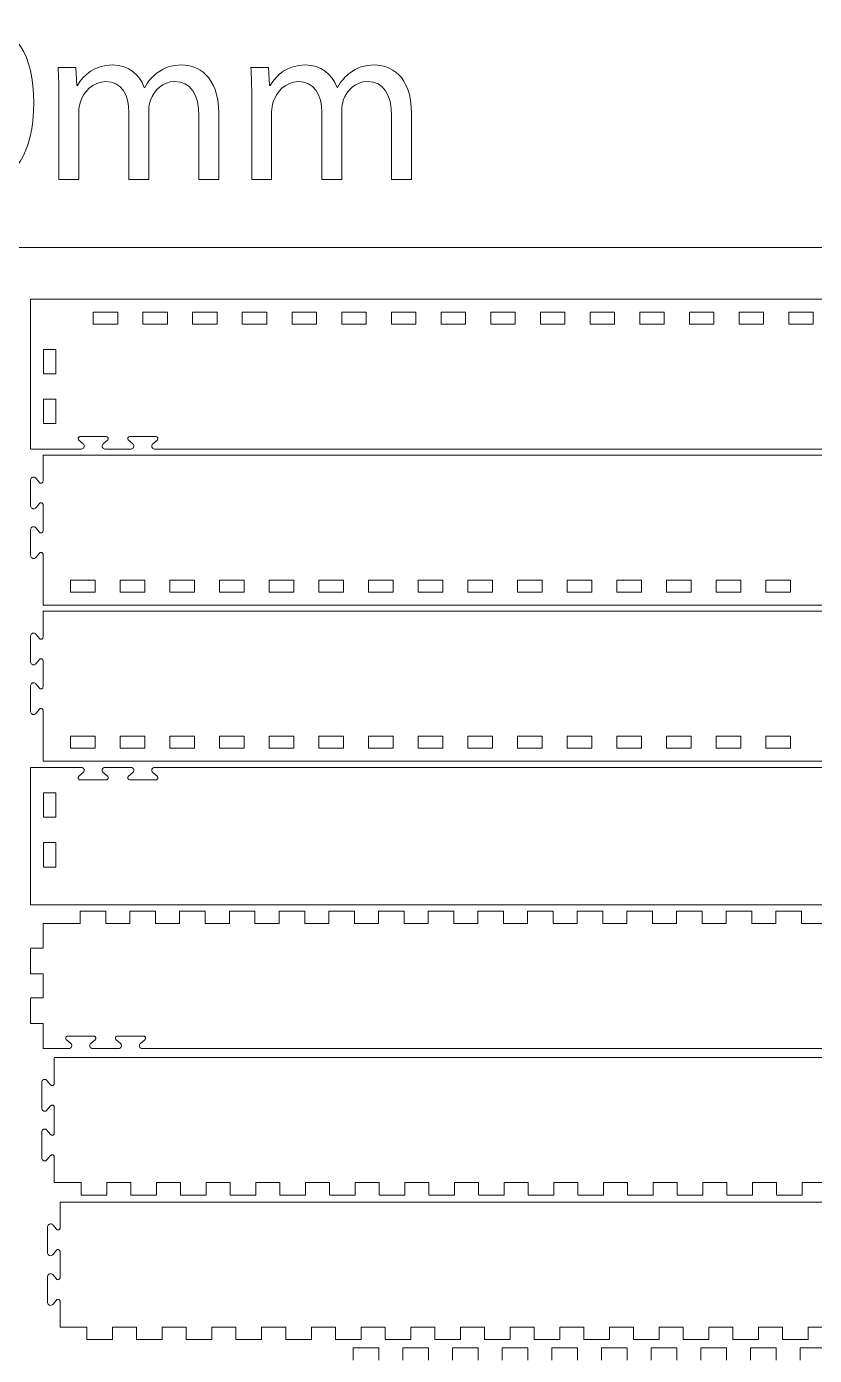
# Model space of a CAD drawing. Header units: millimetres. Extents: x -311 to 454, y -467 to 466.
# Drawn here: x 81.7 to 272, y 145 to 465.9 of the extents above; entities that cross this region are included whole.
import ezdxf

# ---------------------------------------------------------------- set-up
doc = ezdxf.new("R2010")
doc.units = ezdxf.units.MM
doc.header["$MEASUREMENT"] = 0
doc.layers.add('Layer 1', color=7, linetype='Continuous')

# ---------------------------------------------------------------- blocks, each defined once
blk = doc.blocks.new('block 49')
at = {"layer": 'Layer 1', "lineweight": 0}
for points in [[(274.66, 146.81), (268.66, 146.81), (268.64, 146.81), (268.59, 146.78), (268.56, 146.73), (268.56, 146.71), (268.56, 143.81)], [(262.76, 143.81), (262.76, 146.71), (262.76, 146.73), (262.73, 146.78), (262.68, 146.81), (262.66, 146.81), (256.66, 146.81), (256.64, 146.81), (256.59, 146.78), (256.56, 146.73), (256.56, 146.71), (256.56, 143.81)], [(250.76, 143.81), (250.76, 146.71), (250.76, 146.73), (250.73, 146.78), (250.68, 146.81), (250.66, 146.81), (244.66, 146.81), (244.64, 146.81), (244.59, 146.78), (244.56, 146.73), (244.56, 146.71), (244.56, 143.81)], [(238.76, 143.81), (238.76, 146.71), (238.76, 146.73), (238.73, 146.78), (238.68, 146.81), (238.66, 146.81), (232.66, 146.81), (232.64, 146.81), (232.59, 146.78), (232.56, 146.73), (232.56, 146.71), (232.56, 143.81)], [(226.76, 143.81), (226.76, 146.71), (226.76, 146.73), (226.73, 146.78), (226.68, 146.81), (226.66, 146.81), (220.66, 146.81), (220.64, 146.81), (220.59, 146.78), (220.56, 146.73), (220.56, 146.71), (220.56, 143.81)], [(214.76, 143.81), (214.76, 146.71), (214.76, 146.73), (214.73, 146.78), (214.68, 146.81), (214.66, 146.81), (208.66, 146.81), (208.64, 146.81), (208.59, 146.78), (208.56, 146.73), (208.56, 146.71), (208.56, 143.81)], [(202.76, 143.81), (202.76, 146.71), (202.76, 146.73), (202.73, 146.78), (202.68, 146.81), (202.66, 146.81), (196.66, 146.81), (196.64, 146.81), (196.59, 146.78), (196.56, 146.73), (196.56, 146.71), (196.56, 143.81)], [(190.76, 143.81), (190.76, 146.71), (190.76, 146.73), (190.73, 146.78), (190.68, 146.81), (190.66, 146.81), (184.66, 146.81), (184.64, 146.81), (184.59, 146.78), (184.56, 146.73), (184.56, 146.71), (184.56, 143.81)], [(178.76, 143.81), (178.76, 146.71), (178.76, 146.73), (178.73, 146.78), (178.68, 146.81), (178.66, 146.81), (172.66, 146.81), (172.64, 146.81), (172.59, 146.78), (172.56, 146.73), (172.56, 146.71), (172.56, 143.81)], [(166.76, 143.81), (166.76, 146.71), (166.76, 146.73), (166.73, 146.78), (166.68, 146.81), (166.66, 146.81), (160.66, 146.81), (160.64, 146.81), (160.59, 146.78), (160.56, 146.73), (160.56, 146.71), (160.56, 143.81)]]:
    blk.add_lwpolyline(points, dxfattribs=at)
blk = doc.blocks.new('block 298')
at = {"layer": 'Layer 1', "lineweight": 0}
for points in [[(85.76, 219.1), (91.9, 219.1), (91.95, 219.1), (92.11, 219.13), (92.27, 219.2), (92.3, 219.23), (92.33, 219.25), (92.45, 219.37), (92.54, 219.53), (92.56, 219.56), (92.57, 219.59), (92.6, 219.77), (92.58, 219.95), (92.57, 219.98), (92.56, 220.02), (92.49, 220.17), (92.37, 220.31), (92.35, 220.34), (91.3, 221.22), (91.28, 221.23), (91.2, 221.33), (91.14, 221.45), (91.14, 221.47), (91.13, 221.49), (91.14, 221.75), (91.15, 221.77), (91.16, 221.79), (91.22, 221.9), (91.31, 222), (91.33, 222.01), (91.35, 222.02), (91.47, 222.08), (91.58, 222.1), (91.62, 222.1), (97.9, 222.1), (97.93, 222.1), (98.05, 222.08), (98.16, 222.02), (98.18, 222.01), (98.21, 222), (98.29, 221.9), (98.36, 221.79), (98.37, 221.77), (98.37, 221.75), (98.39, 221.49), (98.38, 221.47), (98.37, 221.45), (98.32, 221.33), (98.24, 221.23), (98.22, 221.22), (97.17, 220.34), (97.14, 220.31), (97.03, 220.17), (96.95, 220.02), (96.94, 219.98), (96.93, 219.95), (96.92, 219.77), (96.95, 219.59), (96.96, 219.56), (96.97, 219.53), (97.06, 219.37), (97.19, 219.25), (97.22, 219.23), (97.25, 219.2), (97.41, 219.13), (97.57, 219.1), (97.62, 219.1), (103.9, 219.1), (103.95, 219.1), (104.11, 219.13), (104.27, 219.2), (104.3, 219.23), (104.33, 219.25), (104.45, 219.37), (104.54, 219.53), (104.56, 219.56), (104.57, 219.59), (104.6, 219.77), (104.58, 219.95), (104.57, 219.98), (104.56, 220.02), (104.49, 220.17), (104.37, 220.31), (104.35, 220.34), (103.3, 221.22), (103.28, 221.23), (103.2, 221.33), (103.14, 221.45), (103.14, 221.47), (103.13, 221.49), (103.14, 221.75), (103.15, 221.77), (103.16, 221.79), (103.22, 221.9), (103.31, 222), (103.33, 222.01), (103.35, 222.02), (103.47, 222.08), (103.58, 222.1), (103.62, 222.1), (109.9, 222.1), (109.94, 222.1), (110.05, 222.08), (110.16, 222.02), (110.18, 222.01), (110.21, 222), (110.29, 221.9), (110.36, 221.79), (110.37, 221.77), (110.38, 221.75), (110.39, 221.49), (110.38, 221.47), (110.37, 221.45), (110.32, 221.33), (110.24, 221.23), (110.22, 221.22), (109.17, 220.34), (109.14, 220.31), (109.03, 220.17), (108.95, 220.02), (108.94, 219.98), (108.93, 219.95), (108.92, 219.77), (108.95, 219.59), (108.96, 219.56), (108.97, 219.53), (109.06, 219.37), (109.19, 219.25), (109.22, 219.23), (109.25, 219.2), (109.41, 219.13), (109.57, 219.1), (109.62, 219.1), (115.76, 219.1), (343.76, 219.1)], [(274.66, 249.3), (268.86, 249.3), (268.86, 252.2), (268.86, 252.22), (268.83, 252.27), (268.77, 252.3), (268.76, 252.3), (262.76, 252.3), (262.74, 252.3), (262.69, 252.27), (262.66, 252.22), (262.66, 252.2), (262.66, 249.3), (256.86, 249.3), (256.86, 252.2), (256.86, 252.22), (256.83, 252.27), (256.77, 252.3), (256.76, 252.3), (250.76, 252.3), (250.74, 252.3), (250.69, 252.27), (250.66, 252.22), (250.66, 252.2), (250.66, 249.3), (244.86, 249.3), (244.86, 252.2), (244.86, 252.22), (244.83, 252.27), (244.78, 252.3), (244.76, 252.3), (238.76, 252.3), (238.74, 252.3), (238.69, 252.27), (238.66, 252.22), (238.66, 252.2), (238.66, 249.3), (232.86, 249.3), (232.86, 252.2), (232.86, 252.22), (232.83, 252.27), (232.78, 252.3), (232.76, 252.3), (226.76, 252.3), (226.74, 252.3), (226.69, 252.27), (226.66, 252.22), (226.66, 252.2), (226.66, 249.3), (220.86, 249.3), (220.86, 252.2), (220.86, 252.22), (220.83, 252.27), (220.78, 252.3), (220.76, 252.3), (214.76, 252.3), (214.74, 252.3), (214.69, 252.27), (214.66, 252.22), (214.66, 252.2), (214.66, 249.3), (208.86, 249.3), (208.86, 252.2), (208.86, 252.22), (208.83, 252.27), (208.78, 252.3), (208.76, 252.3), (202.76, 252.3), (202.74, 252.3), (202.69, 252.27), (202.66, 252.22), (202.66, 252.2), (202.66, 249.3), (196.86, 249.3), (196.86, 252.2), (196.86, 252.22), (196.83, 252.27), (196.78, 252.3), (196.76, 252.3), (190.76, 252.3), (190.74, 252.3), (190.69, 252.27), (190.66, 252.22), (190.66, 252.2), (190.66, 249.3), (184.86, 249.3), (184.86, 252.2), (184.86, 252.22), (184.83, 252.27), (184.78, 252.3), (184.76, 252.3), (178.76, 252.3), (178.74, 252.3), (178.69, 252.27), (178.66, 252.22), (178.66, 252.2), (178.66, 249.3), (172.86, 249.3), (172.86, 252.2), (172.86, 252.22), (172.83, 252.27), (172.78, 252.3), (172.76, 252.3), (166.76, 252.3), (166.74, 252.3), (166.69, 252.27), (166.66, 252.22), (166.66, 252.2), (166.66, 249.3), (160.86, 249.3), (160.86, 252.2), (160.86, 252.22), (160.83, 252.27), (160.78, 252.3), (160.76, 252.3), (154.76, 252.3), (154.74, 252.3), (154.69, 252.27), (154.66, 252.22), (154.66, 252.2), (154.66, 249.3), (148.86, 249.3), (148.86, 252.2), (148.86, 252.22), (148.83, 252.27), (148.78, 252.3), (148.76, 252.3), (142.76, 252.3), (142.74, 252.3), (142.69, 252.27), (142.66, 252.22), (142.66, 252.2), (142.66, 249.3), (136.86, 249.3), (136.86, 252.2), (136.86, 252.22), (136.83, 252.27), (136.78, 252.3), (136.76, 252.3), (130.76, 252.3), (130.74, 252.3), (130.69, 252.27), (130.66, 252.22), (130.66, 252.2), (130.66, 249.3), (124.86, 249.3), (124.86, 252.2), (124.86, 252.22), (124.83, 252.27), (124.78, 252.3), (124.76, 252.3), (118.76, 252.3), (118.74, 252.3), (118.69, 252.27), (118.66, 252.22), (118.66, 252.2), (118.66, 249.3), (112.86, 249.3), (112.86, 252.2), (112.86, 252.22), (112.83, 252.27), (112.78, 252.3), (112.76, 252.3), (106.76, 252.3), (106.74, 252.3), (106.69, 252.27), (106.66, 252.22), (106.66, 252.2), (106.66, 249.3), (100.86, 249.3), (100.86, 252.2), (100.86, 252.22), (100.83, 252.27), (100.78, 252.3), (100.76, 252.3), (94.76, 252.3), (94.74, 252.3), (94.69, 252.27), (94.66, 252.22), (94.66, 252.2), (94.66, 249.3), (85.76, 249.3), (85.74, 249.3), (85.69, 249.27), (85.66, 249.22), (85.66, 249.2), (85.66, 243.3), (82.76, 243.3), (82.74, 243.3), (82.69, 243.27), (82.66, 243.22), (82.66, 243.2), (82.66, 237.2), (82.66, 237.18), (82.69, 237.13), (82.74, 237.1), (82.76, 237.1), (85.66, 237.1), (85.66, 231.3), (82.76, 231.3), (82.74, 231.3), (82.69, 231.27), (82.66, 231.22), (82.66, 231.2), (82.66, 225.2), (82.66, 225.18), (82.69, 225.13), (82.74, 225.1), (82.76, 225.1), (85.66, 225.1), (85.66, 219.2), (85.66, 219.18), (85.69, 219.13), (85.74, 219.1), (85.76, 219.1)]]:
    blk.add_lwpolyline(points, dxfattribs=at)
blk = doc.blocks.new('block 299')
at = {"layer": 'Layer 1', "lineweight": 0}
for points in [[(88.76, 253.8), (376.76, 253.8)], [(346.76, 287), (118.76, 287), (112.62, 287), (112.57, 287), (112.41, 286.97), (112.25, 286.89), (112.22, 286.87), (112.19, 286.85), (112.06, 286.73), (111.97, 286.57), (111.96, 286.54), (111.95, 286.51), (111.92, 286.33), (111.93, 286.16), (111.94, 286.12), (111.95, 286.08), (112.03, 285.93), (112.14, 285.79), (112.17, 285.76), (113.22, 284.88), (113.24, 284.87), (113.32, 284.77), (113.37, 284.66), (113.38, 284.63), (113.39, 284.61), (113.38, 284.35), (113.37, 284.33), (113.36, 284.31), (113.29, 284.2), (113.21, 284.11), (113.18, 284.09), (113.16, 284.08), (113.05, 284.02), (112.94, 284), (112.9, 284), (106.62, 284), (106.55, 284), (106.35, 284.08), (106.33, 284.09), (106.31, 284.11), (106.22, 284.2), (106.16, 284.31), (106.15, 284.33), (106.14, 284.35), (106.13, 284.61), (106.14, 284.63), (106.14, 284.66), (106.2, 284.77), (106.28, 284.87), (106.3, 284.88), (107.35, 285.76), (107.37, 285.79), (107.49, 285.93), (107.56, 286.08), (107.57, 286.12), (107.58, 286.16), (107.6, 286.33), (107.57, 286.51), (107.56, 286.54), (107.54, 286.57), (107.45, 286.73), (107.33, 286.85), (107.3, 286.87), (107.27, 286.89), (107.11, 286.97), (106.95, 287), (106.9, 287), (100.62, 287), (100.57, 287), (100.41, 286.97), (100.25, 286.89), (100.22, 286.87), (100.19, 286.85), (100.06, 286.73), (99.97, 286.57), (99.96, 286.54), (99.95, 286.51), (99.92, 286.33), (99.93, 286.16), (99.94, 286.12), (99.95, 286.08), (100.03, 285.93), (100.14, 285.79), (100.17, 285.76), (101.22, 284.88), (101.24, 284.87), (101.32, 284.77), (101.37, 284.66), (101.38, 284.63), (101.39, 284.61), (101.38, 284.35), (101.37, 284.33), (101.36, 284.31), (101.29, 284.2), (101.21, 284.11), (101.18, 284.09), (101.16, 284.08), (101.05, 284.02), (100.94, 284), (100.9, 284), (94.62, 284), (94.58, 284), (94.47, 284.02), (94.35, 284.08), (94.33, 284.09), (94.31, 284.11), (94.22, 284.2), (94.16, 284.31), (94.15, 284.33), (94.14, 284.35), (94.13, 284.61), (94.14, 284.63), (94.14, 284.66), (94.2, 284.77), (94.28, 284.87), (94.3, 284.88), (95.35, 285.76), (95.37, 285.79), (95.49, 285.93), (95.56, 286.08), (95.57, 286.12), (95.58, 286.16), (95.6, 286.33), (95.57, 286.51), (95.56, 286.54), (95.54, 286.57), (95.45, 286.73), (95.33, 286.85), (95.3, 286.87), (95.27, 286.89), (95.11, 286.97), (94.95, 287), (94.9, 287), (88.76, 287), (82.76, 287), (82.74, 287), (82.69, 286.97), (82.66, 286.92), (82.66, 286.9), (82.66, 256.9), (82.66, 253.9), (82.66, 253.88), (82.69, 253.83), (82.74, 253.8), (82.76, 253.8), (88.76, 253.8)]]:
    blk.add_lwpolyline(points, dxfattribs=at)
blk = doc.blocks.new('block 302')
at = {"layer": 'Layer 1', "lineweight": 0}
blk.add_lwpolyline([(85.8, 277.9), (85.8, 280.86), (88.72, 280.86), (88.72, 274.94), (85.8, 274.94), (85.8, 277.9)], dxfattribs=at)
blk = doc.blocks.new('block 303')
at = {"layer": 'Layer 1', "lineweight": 0}
blk.add_lwpolyline([(85.8, 265.9), (85.8, 268.86), (88.72, 268.86), (88.72, 262.94), (85.8, 262.94), (85.8, 265.9)], dxfattribs=at)
blk = doc.blocks.new('block 304')
at = {"layer": 'Layer 1', "lineweight": 0}
blk.add_lwpolyline([(95.26, 291.64), (92.3, 291.64), (92.3, 294.56), (98.22, 294.56), (98.22, 291.64), (95.26, 291.64)], dxfattribs=at)
blk = doc.blocks.new('block 305')
at = {"layer": 'Layer 1', "lineweight": 0}
blk.add_lwpolyline([(107.26, 291.64), (104.3, 291.64), (104.3, 294.56), (110.22, 294.56), (110.22, 291.64), (107.26, 291.64)], dxfattribs=at)
blk = doc.blocks.new('block 306')
at = {"layer": 'Layer 1', "lineweight": 0}
blk.add_lwpolyline([(119.26, 291.64), (116.3, 291.64), (116.3, 294.56), (122.22, 294.56), (122.22, 291.64), (119.26, 291.64)], dxfattribs=at)
blk = doc.blocks.new('block 307')
at = {"layer": 'Layer 1', "lineweight": 0}
blk.add_lwpolyline([(131.26, 291.64), (128.3, 291.64), (128.3, 294.56), (134.22, 294.56), (134.22, 291.64), (131.26, 291.64)], dxfattribs=at)
blk = doc.blocks.new('block 308')
at = {"layer": 'Layer 1', "lineweight": 0}
blk.add_lwpolyline([(143.26, 291.64), (140.3, 291.64), (140.3, 294.56), (146.22, 294.56), (146.22, 291.64), (143.26, 291.64)], dxfattribs=at)
blk = doc.blocks.new('block 309')
at = {"layer": 'Layer 1', "lineweight": 0}
blk.add_lwpolyline([(155.26, 291.64), (152.3, 291.64), (152.3, 294.56), (158.22, 294.56), (158.22, 291.64), (155.26, 291.64)], dxfattribs=at)
blk = doc.blocks.new('block 310')
at = {"layer": 'Layer 1', "lineweight": 0}
blk.add_lwpolyline([(167.26, 291.64), (164.3, 291.64), (164.3, 294.56), (170.22, 294.56), (170.22, 291.64), (167.26, 291.64)], dxfattribs=at)
blk = doc.blocks.new('block 311')
at = {"layer": 'Layer 1', "lineweight": 0}
blk.add_lwpolyline([(179.26, 291.64), (176.3, 291.64), (176.3, 294.56), (182.22, 294.56), (182.22, 291.64), (179.26, 291.64)], dxfattribs=at)
blk = doc.blocks.new('block 312')
at = {"layer": 'Layer 1', "lineweight": 0}
blk.add_lwpolyline([(191.26, 291.64), (188.3, 291.64), (188.3, 294.56), (194.22, 294.56), (194.22, 291.64), (191.26, 291.64)], dxfattribs=at)
blk = doc.blocks.new('block 313')
at = {"layer": 'Layer 1', "lineweight": 0}
blk.add_lwpolyline([(203.26, 291.64), (200.3, 291.64), (200.3, 294.56), (206.22, 294.56), (206.22, 291.64), (203.26, 291.64)], dxfattribs=at)
blk = doc.blocks.new('block 314')
at = {"layer": 'Layer 1', "lineweight": 0}
blk.add_lwpolyline([(215.26, 291.64), (212.3, 291.64), (212.3, 294.56), (218.22, 294.56), (218.22, 291.64), (215.26, 291.64)], dxfattribs=at)
blk = doc.blocks.new('block 315')
at = {"layer": 'Layer 1', "lineweight": 0}
blk.add_lwpolyline([(227.26, 291.64), (224.3, 291.64), (224.3, 294.56), (230.22, 294.56), (230.22, 291.64), (227.26, 291.64)], dxfattribs=at)
blk = doc.blocks.new('block 316')
at = {"layer": 'Layer 1', "lineweight": 0}
blk.add_lwpolyline([(239.26, 291.64), (236.3, 291.64), (236.3, 294.56), (242.22, 294.56), (242.22, 291.64), (239.26, 291.64)], dxfattribs=at)
blk = doc.blocks.new('block 317')
at = {"layer": 'Layer 1', "lineweight": 0}
blk.add_lwpolyline([(251.26, 291.64), (248.3, 291.64), (248.3, 294.56), (254.22, 294.56), (254.22, 291.64), (251.26, 291.64)], dxfattribs=at)
blk = doc.blocks.new('block 318')
at = {"layer": 'Layer 1', "lineweight": 0}
blk.add_lwpolyline([(263.26, 291.64), (260.3, 291.64), (260.3, 294.56), (266.22, 294.56), (266.22, 291.64), (263.26, 291.64)], dxfattribs=at)
blk = doc.blocks.new('block 329')
at = {"layer": 'Layer 1', "lineweight": 0}
for points in [[(85.76, 288.5), (392.76, 288.5)], [(392.76, 324.7), (85.76, 324.7), (85.74, 324.7), (85.69, 324.67), (85.66, 324.62), (85.66, 324.6), (85.66, 318.46), (85.66, 318.42), (85.63, 318.31), (85.58, 318.19), (85.57, 318.17), (85.55, 318.15), (85.46, 318.06), (85.35, 318), (85.33, 317.99), (85.3, 317.98), (85.05, 317.97), (85.03, 317.98), (85, 317.99), (84.89, 318.04), (84.79, 318.12), (84.77, 318.14), (83.89, 319.19), (83.87, 319.22), (83.73, 319.33), (83.57, 319.41), (83.54, 319.41), (83.5, 319.43), (83.33, 319.44), (83.15, 319.41), (83.12, 319.4), (83.08, 319.39), (82.93, 319.3), (82.81, 319.17), (82.79, 319.14), (82.76, 319.11), (82.69, 318.95), (82.66, 318.79), (82.66, 318.74), (82.66, 312.46), (82.66, 312.41), (82.69, 312.25), (82.76, 312.09), (82.79, 312.06), (82.81, 312.03), (82.93, 311.91), (83.08, 311.82), (83.12, 311.8), (83.15, 311.79), (83.33, 311.76), (83.5, 311.78), (83.54, 311.78), (83.57, 311.79), (83.73, 311.87), (83.87, 311.99), (83.89, 312.01), (84.77, 313.06), (84.79, 313.08), (84.89, 313.16), (85, 313.22), (85.03, 313.22), (85.05, 313.23), (85.3, 313.22), (85.33, 313.21), (85.35, 313.2), (85.46, 313.14), (85.55, 313.05), (85.57, 313.03), (85.58, 313), (85.63, 312.89), (85.66, 312.78), (85.66, 312.74), (85.66, 306.46), (85.66, 306.42), (85.63, 306.31), (85.58, 306.2), (85.57, 306.18), (85.55, 306.15), (85.46, 306.07), (85.35, 306), (85.33, 305.99), (85.3, 305.98), (85.05, 305.97), (85.03, 305.98), (85, 305.98), (84.89, 306.04), (84.79, 306.12), (84.77, 306.14), (83.89, 307.19), (83.87, 307.22), (83.73, 307.33), (83.57, 307.41), (83.54, 307.42), (83.5, 307.42), (83.33, 307.44), (83.15, 307.41), (83.12, 307.4), (83.08, 307.39), (82.93, 307.3), (82.81, 307.17), (82.79, 307.14), (82.76, 307.11), (82.69, 306.95), (82.66, 306.79), (82.66, 306.74), (82.66, 300.46), (82.66, 300.41), (82.69, 300.25), (82.76, 300.09), (82.79, 300.06), (82.81, 300.03), (82.93, 299.91), (83.08, 299.81), (83.12, 299.8), (83.15, 299.79), (83.33, 299.76), (83.5, 299.78), (83.54, 299.78), (83.57, 299.79), (83.73, 299.87), (83.87, 299.98), (83.89, 300.01), (84.77, 301.06), (84.79, 301.08), (84.89, 301.16), (85, 301.22), (85.03, 301.22), (85.05, 301.23), (85.3, 301.22), (85.33, 301.21), (85.35, 301.2), (85.46, 301.14), (85.55, 301.05), (85.57, 301.02), (85.58, 301), (85.63, 300.89), (85.66, 300.78), (85.66, 300.74), (85.66, 294.6), (85.66, 288.6), (85.66, 288.58), (85.69, 288.53), (85.74, 288.5), (85.76, 288.5)]]:
    blk.add_lwpolyline(points, dxfattribs=at)
blk = doc.blocks.new('block 330')
at = {"layer": 'Layer 1', "lineweight": 0}
blk.add_lwpolyline([(95.26, 329.34), (92.3, 329.34), (92.3, 332.26), (98.22, 332.26), (98.22, 329.34), (95.26, 329.34)], dxfattribs=at)
blk = doc.blocks.new('block 331')
at = {"layer": 'Layer 1', "lineweight": 0}
blk.add_lwpolyline([(107.26, 329.34), (104.3, 329.34), (104.3, 332.26), (110.22, 332.26), (110.22, 329.34), (107.26, 329.34)], dxfattribs=at)
blk = doc.blocks.new('block 332')
at = {"layer": 'Layer 1', "lineweight": 0}
blk.add_lwpolyline([(119.26, 329.34), (116.3, 329.34), (116.3, 332.26), (122.22, 332.26), (122.22, 329.34), (119.26, 329.34)], dxfattribs=at)
blk = doc.blocks.new('block 333')
at = {"layer": 'Layer 1', "lineweight": 0}
blk.add_lwpolyline([(131.26, 329.34), (128.3, 329.34), (128.3, 332.26), (134.22, 332.26), (134.22, 329.34), (131.26, 329.34)], dxfattribs=at)
blk = doc.blocks.new('block 334')
at = {"layer": 'Layer 1', "lineweight": 0}
blk.add_lwpolyline([(143.26, 329.34), (140.3, 329.34), (140.3, 332.26), (146.22, 332.26), (146.22, 329.34), (143.26, 329.34)], dxfattribs=at)
blk = doc.blocks.new('block 335')
at = {"layer": 'Layer 1', "lineweight": 0}
blk.add_lwpolyline([(155.26, 329.34), (152.3, 329.34), (152.3, 332.26), (158.22, 332.26), (158.22, 329.34), (155.26, 329.34)], dxfattribs=at)
blk = doc.blocks.new('block 336')
at = {"layer": 'Layer 1', "lineweight": 0}
blk.add_lwpolyline([(167.26, 329.34), (164.3, 329.34), (164.3, 332.26), (170.22, 332.26), (170.22, 329.34), (167.26, 329.34)], dxfattribs=at)
blk = doc.blocks.new('block 337')
at = {"layer": 'Layer 1', "lineweight": 0}
blk.add_lwpolyline([(179.26, 329.34), (176.3, 329.34), (176.3, 332.26), (182.22, 332.26), (182.22, 329.34), (179.26, 329.34)], dxfattribs=at)
blk = doc.blocks.new('block 338')
at = {"layer": 'Layer 1', "lineweight": 0}
blk.add_lwpolyline([(191.26, 329.34), (188.3, 329.34), (188.3, 332.26), (194.22, 332.26), (194.22, 329.34), (191.26, 329.34)], dxfattribs=at)
blk = doc.blocks.new('block 339')
at = {"layer": 'Layer 1', "lineweight": 0}
blk.add_lwpolyline([(203.26, 329.34), (200.3, 329.34), (200.3, 332.26), (206.22, 332.26), (206.22, 329.34), (203.26, 329.34)], dxfattribs=at)
blk = doc.blocks.new('block 340')
at = {"layer": 'Layer 1', "lineweight": 0}
blk.add_lwpolyline([(215.26, 329.34), (212.3, 329.34), (212.3, 332.26), (218.22, 332.26), (218.22, 329.34), (215.26, 329.34)], dxfattribs=at)
blk = doc.blocks.new('block 341')
at = {"layer": 'Layer 1', "lineweight": 0}
blk.add_lwpolyline([(227.26, 329.34), (224.3, 329.34), (224.3, 332.26), (230.22, 332.26), (230.22, 329.34), (227.26, 329.34)], dxfattribs=at)
blk = doc.blocks.new('block 342')
at = {"layer": 'Layer 1', "lineweight": 0}
blk.add_lwpolyline([(239.26, 329.34), (236.3, 329.34), (236.3, 332.26), (242.22, 332.26), (242.22, 329.34), (239.26, 329.34)], dxfattribs=at)
blk = doc.blocks.new('block 343')
at = {"layer": 'Layer 1', "lineweight": 0}
blk.add_lwpolyline([(251.26, 329.34), (248.3, 329.34), (248.3, 332.26), (254.22, 332.26), (254.22, 329.34), (251.26, 329.34)], dxfattribs=at)
blk = doc.blocks.new('block 344')
at = {"layer": 'Layer 1', "lineweight": 0}
blk.add_lwpolyline([(263.26, 329.34), (260.3, 329.34), (260.3, 332.26), (266.22, 332.26), (266.22, 329.34), (263.26, 329.34)], dxfattribs=at)
blk = doc.blocks.new('block 355')
at = {"layer": 'Layer 1', "lineweight": 0}
for points in [[(85.76, 326.2), (392.76, 326.2)], [(392.76, 362.4), (85.76, 362.4), (85.74, 362.4), (85.69, 362.37), (85.66, 362.32), (85.66, 362.3), (85.66, 356.16), (85.66, 356.13), (85.63, 356.01), (85.58, 355.9), (85.57, 355.87), (85.55, 355.85), (85.46, 355.77), (85.35, 355.7), (85.33, 355.69), (85.3, 355.68), (85.05, 355.67), (85.03, 355.68), (85, 355.68), (84.89, 355.74), (84.79, 355.82), (84.77, 355.84), (83.89, 356.89), (83.87, 356.92), (83.73, 357.03), (83.57, 357.11), (83.54, 357.12), (83.5, 357.13), (83.33, 357.14), (83.15, 357.11), (83.12, 357.1), (83.08, 357.08), (82.93, 357), (82.81, 356.87), (82.79, 356.84), (82.76, 356.81), (82.69, 356.65), (82.66, 356.49), (82.66, 356.44), (82.66, 350.16), (82.66, 350.11), (82.69, 349.95), (82.76, 349.79), (82.79, 349.76), (82.81, 349.73), (82.93, 349.61), (83.08, 349.52), (83.12, 349.5), (83.15, 349.49), (83.33, 349.46), (83.5, 349.48), (83.54, 349.49), (83.57, 349.49), (83.73, 349.57), (83.87, 349.68), (83.89, 349.71), (84.77, 350.76), (84.79, 350.78), (84.89, 350.86), (85, 350.91), (85.03, 350.92), (85.05, 350.93), (85.3, 350.92), (85.33, 350.91), (85.35, 350.9), (85.46, 350.84), (85.55, 350.75), (85.57, 350.73), (85.58, 350.71), (85.63, 350.59), (85.66, 350.48), (85.66, 350.44), (85.66, 344.16), (85.66, 344.12), (85.63, 344.01), (85.58, 343.9), (85.57, 343.87), (85.55, 343.85), (85.46, 343.76), (85.35, 343.7), (85.33, 343.69), (85.3, 343.68), (85.05, 343.67), (85.03, 343.68), (85, 343.69), (84.89, 343.74), (84.79, 343.82), (84.77, 343.84), (83.89, 344.89), (83.87, 344.92), (83.73, 345.03), (83.57, 345.11), (83.54, 345.11), (83.5, 345.13), (83.33, 345.14), (83.15, 345.11), (83.12, 345.1), (83.08, 345.09), (82.93, 344.99), (82.81, 344.87), (82.79, 344.84), (82.76, 344.81), (82.69, 344.65), (82.66, 344.49), (82.66, 344.44), (82.66, 338.16), (82.66, 338.11), (82.69, 337.95), (82.76, 337.79), (82.79, 337.76), (82.81, 337.73), (82.93, 337.6), (83.08, 337.52), (83.12, 337.5), (83.15, 337.49), (83.33, 337.46), (83.5, 337.48), (83.54, 337.48), (83.57, 337.49), (83.73, 337.57), (83.87, 337.69), (83.89, 337.71), (84.77, 338.76), (84.79, 338.78), (84.89, 338.86), (85, 338.92), (85.03, 338.92), (85.05, 338.93), (85.3, 338.92), (85.33, 338.91), (85.35, 338.9), (85.46, 338.84), (85.55, 338.75), (85.57, 338.73), (85.58, 338.7), (85.63, 338.59), (85.66, 338.48), (85.66, 338.44), (85.66, 332.3), (85.66, 326.3), (85.66, 326.28), (85.69, 326.23), (85.74, 326.2), (85.76, 326.2)]]:
    blk.add_lwpolyline(points, dxfattribs=at)
blk = doc.blocks.new('block 356')
at = {"layer": 'Layer 1', "lineweight": 0}
for points in [[(88.76, 363.9), (94.9, 363.9), (94.95, 363.9), (95.11, 363.93), (95.27, 364.01), (95.3, 364.03), (95.33, 364.05), (95.45, 364.18), (95.54, 364.33), (95.56, 364.36), (95.57, 364.39), (95.6, 364.57), (95.58, 364.75), (95.57, 364.78), (95.56, 364.82), (95.49, 364.98), (95.37, 365.11), (95.35, 365.13), (94.3, 366.02), (94.28, 366.03), (94.2, 366.13), (94.14, 366.25), (94.14, 366.27), (94.13, 366.3), (94.14, 366.55), (94.15, 366.57), (94.16, 366.6), (94.22, 366.7), (94.31, 366.8), (94.33, 366.81), (94.35, 366.82), (94.47, 366.88), (94.58, 366.9), (94.62, 366.9), (100.9, 366.9), (100.94, 366.9), (101.05, 366.88), (101.16, 366.82), (101.18, 366.81), (101.21, 366.8), (101.29, 366.7), (101.36, 366.6), (101.37, 366.57), (101.38, 366.55), (101.39, 366.3), (101.38, 366.27), (101.37, 366.25), (101.32, 366.13), (101.24, 366.03), (101.22, 366.02), (100.17, 365.13), (100.14, 365.11), (100.03, 364.98), (99.95, 364.82), (99.94, 364.78), (99.93, 364.75), (99.92, 364.57), (99.95, 364.39), (99.96, 364.36), (99.97, 364.33), (100.06, 364.18), (100.19, 364.05), (100.22, 364.03), (100.25, 364.01), (100.41, 363.93), (100.57, 363.9), (100.62, 363.9), (106.9, 363.9), (106.95, 363.9), (107.11, 363.93), (107.27, 364.01), (107.3, 364.03), (107.33, 364.05), (107.45, 364.18), (107.54, 364.33), (107.56, 364.36), (107.57, 364.39), (107.6, 364.57), (107.58, 364.75), (107.57, 364.78), (107.56, 364.82), (107.49, 364.98), (107.37, 365.11), (107.35, 365.13), (106.3, 366.02), (106.28, 366.03), (106.2, 366.13), (106.14, 366.25), (106.14, 366.27), (106.13, 366.3), (106.14, 366.55), (106.15, 366.57), (106.16, 366.6), (106.22, 366.7), (106.31, 366.8), (106.33, 366.81), (106.35, 366.82), (106.55, 366.9), (106.62, 366.9), (112.9, 366.9), (112.94, 366.9), (113.05, 366.88), (113.16, 366.82), (113.18, 366.81), (113.21, 366.8), (113.29, 366.7), (113.36, 366.6), (113.37, 366.57), (113.38, 366.55), (113.39, 366.3), (113.38, 366.27), (113.37, 366.25), (113.32, 366.13), (113.24, 366.03), (113.22, 366.02), (112.17, 365.13), (112.14, 365.11), (112.03, 364.98), (111.95, 364.82), (111.94, 364.78), (111.93, 364.75), (111.92, 364.57), (111.95, 364.39), (111.96, 364.36), (111.97, 364.33), (112.06, 364.18), (112.19, 364.05), (112.22, 364.03), (112.25, 364.01), (112.41, 363.93), (112.57, 363.9), (112.62, 363.9), (118.76, 363.9), (346.76, 363.9)], [(376.76, 400.1), (88.76, 400.1), (82.76, 400.1), (82.74, 400.1), (82.69, 400.07), (82.66, 400.02), (82.66, 400), (82.66, 394), (82.66, 364), (82.66, 363.98), (82.69, 363.93), (82.74, 363.9), (82.76, 363.9), (88.76, 363.9)]]:
    blk.add_lwpolyline(points, dxfattribs=at)
blk = doc.blocks.new('block 367')
at = {"layer": 'Layer 1', "lineweight": 0}
blk.add_lwpolyline([(268.76, 396.96), (271.72, 396.96), (271.72, 394.04), (265.8, 394.04), (265.8, 396.96), (268.76, 396.96)], dxfattribs=at)
blk = doc.blocks.new('block 368')
at = {"layer": 'Layer 1', "lineweight": 0}
blk.add_lwpolyline([(256.76, 396.96), (259.72, 396.96), (259.72, 394.04), (253.8, 394.04), (253.8, 396.96), (256.76, 396.96)], dxfattribs=at)
blk = doc.blocks.new('block 369')
at = {"layer": 'Layer 1', "lineweight": 0}
blk.add_lwpolyline([(244.76, 396.96), (247.72, 396.96), (247.72, 394.04), (241.8, 394.04), (241.8, 396.96), (244.76, 396.96)], dxfattribs=at)
blk = doc.blocks.new('block 370')
at = {"layer": 'Layer 1', "lineweight": 0}
blk.add_lwpolyline([(232.76, 396.96), (235.72, 396.96), (235.72, 394.04), (229.8, 394.04), (229.8, 396.96), (232.76, 396.96)], dxfattribs=at)
blk = doc.blocks.new('block 371')
at = {"layer": 'Layer 1', "lineweight": 0}
blk.add_lwpolyline([(220.76, 396.96), (223.72, 396.96), (223.72, 394.04), (217.8, 394.04), (217.8, 396.96), (220.76, 396.96)], dxfattribs=at)
blk = doc.blocks.new('block 372')
at = {"layer": 'Layer 1', "lineweight": 0}
blk.add_lwpolyline([(208.76, 396.96), (211.72, 396.96), (211.72, 394.04), (205.8, 394.04), (205.8, 396.96), (208.76, 396.96)], dxfattribs=at)
blk = doc.blocks.new('block 373')
at = {"layer": 'Layer 1', "lineweight": 0}
blk.add_lwpolyline([(196.76, 396.96), (199.72, 396.96), (199.72, 394.04), (193.8, 394.04), (193.8, 396.96), (196.76, 396.96)], dxfattribs=at)
blk = doc.blocks.new('block 374')
at = {"layer": 'Layer 1', "lineweight": 0}
blk.add_lwpolyline([(184.76, 396.96), (187.72, 396.96), (187.72, 394.04), (181.8, 394.04), (181.8, 396.96), (184.76, 396.96)], dxfattribs=at)
blk = doc.blocks.new('block 375')
at = {"layer": 'Layer 1', "lineweight": 0}
blk.add_lwpolyline([(172.76, 396.96), (175.72, 396.96), (175.72, 394.04), (169.8, 394.04), (169.8, 396.96), (172.76, 396.96)], dxfattribs=at)
blk = doc.blocks.new('block 376')
at = {"layer": 'Layer 1', "lineweight": 0}
blk.add_lwpolyline([(160.76, 396.96), (163.72, 396.96), (163.72, 394.04), (157.8, 394.04), (157.8, 396.96), (160.76, 396.96)], dxfattribs=at)
blk = doc.blocks.new('block 377')
at = {"layer": 'Layer 1', "lineweight": 0}
blk.add_lwpolyline([(148.76, 396.96), (151.72, 396.96), (151.72, 394.04), (145.8, 394.04), (145.8, 396.96), (148.76, 396.96)], dxfattribs=at)
blk = doc.blocks.new('block 378')
at = {"layer": 'Layer 1', "lineweight": 0}
blk.add_lwpolyline([(136.76, 396.96), (139.72, 396.96), (139.72, 394.04), (133.8, 394.04), (133.8, 396.96), (136.76, 396.96)], dxfattribs=at)
blk = doc.blocks.new('block 379')
at = {"layer": 'Layer 1', "lineweight": 0}
blk.add_lwpolyline([(124.76, 396.96), (127.72, 396.96), (127.72, 394.04), (121.8, 394.04), (121.8, 396.96), (124.76, 396.96)], dxfattribs=at)
blk = doc.blocks.new('block 380')
at = {"layer": 'Layer 1', "lineweight": 0}
blk.add_lwpolyline([(112.76, 396.96), (115.72, 396.96), (115.72, 394.04), (109.8, 394.04), (109.8, 396.96), (112.76, 396.96)], dxfattribs=at)
blk = doc.blocks.new('block 381')
at = {"layer": 'Layer 1', "lineweight": 0}
blk.add_lwpolyline([(100.76, 396.96), (103.72, 396.96), (103.72, 394.04), (97.8, 394.04), (97.8, 396.96), (100.76, 396.96)], dxfattribs=at)
blk = doc.blocks.new('block 382')
at = {"layer": 'Layer 1', "lineweight": 0}
blk.add_lwpolyline([(85.8, 385), (85.8, 387.96), (88.72, 387.96), (88.72, 382.04), (85.8, 382.04), (85.8, 385)], dxfattribs=at)
blk = doc.blocks.new('block 383')
at = {"layer": 'Layer 1', "lineweight": 0}
blk.add_lwpolyline([(85.8, 373), (85.8, 375.96), (88.72, 375.96), (88.72, 370.04), (85.8, 370.04), (85.8, 373)], dxfattribs=at)
blk = doc.blocks.new('block 385')
at = {"layer": 'Layer 1', "lineweight": 0}
for points in [[(88.47, 186.7), (94.87, 186.7), (94.87, 183.8), (94.87, 183.78), (94.9, 183.73), (94.95, 183.7), (94.97, 183.7), (100.97, 183.7), (100.99, 183.7), (101.04, 183.73), (101.07, 183.78), (101.07, 183.8), (101.07, 186.7), (106.87, 186.7), (106.87, 183.8), (106.87, 183.78), (106.9, 183.73), (106.95, 183.7), (106.97, 183.7), (112.97, 183.7), (112.99, 183.7), (113.04, 183.73), (113.07, 183.78), (113.07, 183.8), (113.07, 186.7), (118.87, 186.7), (118.87, 183.8), (118.87, 183.78), (118.9, 183.73), (118.95, 183.7), (118.97, 183.7), (124.97, 183.7), (124.99, 183.7), (125.04, 183.73), (125.07, 183.78), (125.07, 183.8), (125.07, 186.7), (130.87, 186.7), (130.87, 183.8), (130.87, 183.78), (130.9, 183.73), (130.95, 183.7), (130.97, 183.7), (136.97, 183.7), (136.99, 183.7), (137.04, 183.73), (137.07, 183.78), (137.07, 183.8), (137.07, 186.7), (142.87, 186.7), (142.87, 183.8), (142.87, 183.78), (142.9, 183.73), (142.95, 183.7), (142.97, 183.7), (148.97, 183.7), (148.99, 183.7), (149.04, 183.73), (149.07, 183.78), (149.07, 183.8), (149.07, 186.7), (154.87, 186.7), (154.87, 183.8), (154.87, 183.78), (154.9, 183.73), (154.95, 183.7), (154.97, 183.7), (160.97, 183.7), (160.99, 183.7), (161.04, 183.73), (161.07, 183.78), (161.07, 183.8), (161.07, 186.7), (166.87, 186.7), (166.87, 183.8), (166.87, 183.78), (166.9, 183.73), (166.95, 183.7), (166.97, 183.7), (172.97, 183.7), (172.99, 183.7), (173.04, 183.73), (173.07, 183.78), (173.07, 183.8), (173.07, 186.7), (178.87, 186.7), (178.87, 183.8), (178.87, 183.78), (178.9, 183.73), (178.95, 183.7), (178.97, 183.7), (184.97, 183.7), (184.99, 183.7), (185.04, 183.73), (185.07, 183.78), (185.07, 183.8), (185.07, 186.7), (190.87, 186.7), (190.87, 183.8), (190.87, 183.78), (190.9, 183.73), (190.95, 183.7), (190.97, 183.7), (196.97, 183.7), (196.99, 183.7), (197.04, 183.73), (197.07, 183.78), (197.07, 183.8), (197.07, 186.7), (202.87, 186.7), (202.87, 183.8), (202.87, 183.78), (202.9, 183.73), (202.95, 183.7), (202.97, 183.7), (208.97, 183.7), (208.99, 183.7), (209.04, 183.73), (209.07, 183.78), (209.07, 183.8), (209.07, 186.7), (214.87, 186.7), (214.87, 183.8), (214.87, 183.78), (214.9, 183.73), (214.95, 183.7), (214.97, 183.7), (220.97, 183.7), (220.99, 183.7), (221.04, 183.73), (221.07, 183.78), (221.07, 183.8), (221.07, 186.7), (226.87, 186.7), (226.87, 183.8), (226.87, 183.78), (226.9, 183.73), (226.95, 183.7), (226.97, 183.7), (232.97, 183.7), (232.99, 183.7), (233.04, 183.73), (233.07, 183.78), (233.07, 183.8), (233.07, 186.7), (238.87, 186.7), (238.87, 183.8), (238.87, 183.78), (238.9, 183.73), (238.95, 183.7), (238.97, 183.7), (244.97, 183.7), (244.99, 183.7), (245.04, 183.73), (245.07, 183.78), (245.07, 183.8), (245.07, 186.7), (250.87, 186.7), (250.87, 183.8), (250.87, 183.78), (250.9, 183.73), (250.95, 183.7), (250.97, 183.7), (256.97, 183.7), (256.99, 183.7), (257.04, 183.73), (257.07, 183.78), (257.07, 183.8), (257.07, 186.7), (262.87, 186.7), (262.87, 183.8), (262.87, 183.78), (262.9, 183.73), (262.95, 183.7), (262.97, 183.7), (268.97, 183.7), (268.99, 183.7), (269.04, 183.73), (269.07, 183.78), (269.07, 183.8), (269.07, 186.7), (274.87, 186.7)], [(395.47, 216.9), (88.47, 216.9), (88.45, 216.9), (88.4, 216.87), (88.37, 216.82), (88.37, 216.8), (88.37, 210.66), (88.37, 210.62), (88.35, 210.51), (88.29, 210.4), (88.28, 210.37), (88.27, 210.35), (88.18, 210.27), (88.07, 210.2), (88.04, 210.19), (88.02, 210.18), (87.77, 210.17), (87.74, 210.18), (87.72, 210.18), (87.6, 210.24), (87.5, 210.32), (87.49, 210.34), (86.61, 211.39), (86.58, 211.42), (86.45, 211.53), (86.29, 211.61), (86.25, 211.62), (86.22, 211.63), (86.04, 211.64), (85.86, 211.61), (85.83, 211.6), (85.8, 211.58), (85.64, 211.5), (85.52, 211.37), (85.5, 211.34), (85.48, 211.31), (85.4, 211.15), (85.37, 210.99), (85.37, 210.94), (85.37, 204.66), (85.37, 204.61), (85.4, 204.45), (85.48, 204.29), (85.5, 204.26), (85.52, 204.23), (85.64, 204.11), (85.8, 204.02), (85.83, 204), (85.86, 203.99), (86.04, 203.96), (86.22, 203.97), (86.25, 203.99), (86.29, 204), (86.45, 204.07), (86.58, 204.18), (86.61, 204.21), (87.49, 205.26), (87.5, 205.28), (87.6, 205.36), (87.72, 205.41), (87.74, 205.42), (87.77, 205.43), (88.02, 205.42), (88.04, 205.41), (88.07, 205.4), (88.18, 205.34), (88.27, 205.25), (88.28, 205.23), (88.29, 205.21), (88.35, 205.09), (88.37, 204.98), (88.37, 204.94), (88.37, 198.66), (88.37, 198.62), (88.35, 198.51), (88.29, 198.4), (88.28, 198.37), (88.27, 198.35), (88.18, 198.26), (88.07, 198.2), (88.04, 198.19), (88.02, 198.18), (87.77, 198.17), (87.74, 198.18), (87.72, 198.19), (87.6, 198.24), (87.5, 198.32), (87.49, 198.34), (86.61, 199.39), (86.58, 199.42), (86.45, 199.53), (86.29, 199.61), (86.25, 199.61), (86.22, 199.63), (86.04, 199.64), (85.86, 199.61), (85.83, 199.6), (85.8, 199.59), (85.64, 199.49), (85.52, 199.37), (85.5, 199.34), (85.48, 199.31), (85.4, 199.15), (85.37, 198.99), (85.37, 198.94), (85.37, 192.66), (85.37, 192.61), (85.4, 192.45), (85.48, 192.29), (85.5, 192.26), (85.52, 192.23), (85.64, 192.1), (85.8, 192.02), (85.83, 192), (85.86, 191.99), (86.04, 191.96), (86.22, 191.98), (86.25, 191.98), (86.29, 191.99), (86.45, 192.07), (86.58, 192.19), (86.61, 192.21), (87.49, 193.26), (87.5, 193.28), (87.6, 193.36), (87.72, 193.42), (87.74, 193.42), (87.77, 193.43), (88.02, 193.42), (88.04, 193.41), (88.07, 193.4), (88.18, 193.34), (88.27, 193.25), (88.28, 193.23), (88.29, 193.2), (88.35, 193.09), (88.37, 192.98), (88.37, 192.94), (88.37, 186.8), (88.37, 186.78), (88.4, 186.73), (88.45, 186.7), (88.47, 186.7)]]:
    blk.add_lwpolyline(points, dxfattribs=at)
blk = doc.blocks.new('block 386')
at = {"layer": 'Layer 1', "lineweight": 0}
for points in [[(89.87, 151.79), (96.27, 151.79), (96.27, 148.89), (96.27, 148.87), (96.3, 148.82), (96.35, 148.79), (96.37, 148.79), (102.37, 148.79), (102.39, 148.79), (102.44, 148.82), (102.47, 148.87), (102.47, 148.89), (102.47, 151.79), (108.27, 151.79), (108.27, 148.89), (108.27, 148.87), (108.3, 148.82), (108.36, 148.79), (108.37, 148.79), (114.37, 148.79), (114.39, 148.79), (114.44, 148.82), (114.47, 148.87), (114.47, 148.89), (114.47, 151.79), (120.27, 151.79), (120.27, 148.89), (120.27, 148.87), (120.3, 148.82), (120.36, 148.79), (120.37, 148.79), (126.37, 148.79), (126.39, 148.79), (126.44, 148.82), (126.47, 148.87), (126.47, 148.89), (126.47, 151.79), (132.27, 151.79), (132.27, 148.89), (132.27, 148.87), (132.3, 148.82), (132.36, 148.79), (132.37, 148.79), (138.37, 148.79), (138.39, 148.79), (138.44, 148.82), (138.47, 148.87), (138.47, 148.89), (138.47, 151.79), (144.27, 151.79), (144.27, 148.89), (144.27, 148.87), (144.3, 148.82), (144.35, 148.79), (144.37, 148.79), (150.37, 148.79), (150.39, 148.79), (150.44, 148.82), (150.47, 148.87), (150.47, 148.89), (150.47, 151.79), (156.27, 151.79), (156.27, 148.89), (156.27, 148.87), (156.3, 148.82), (156.36, 148.79), (156.37, 148.79), (162.37, 148.79), (162.39, 148.79), (162.44, 148.82), (162.47, 148.87), (162.47, 148.89), (162.47, 151.79), (168.27, 151.79), (168.27, 148.89), (168.27, 148.87), (168.3, 148.82), (168.36, 148.79), (168.37, 148.79), (174.37, 148.79), (174.39, 148.79), (174.44, 148.82), (174.47, 148.87), (174.47, 148.89), (174.47, 151.79), (180.27, 151.79), (180.27, 148.89), (180.27, 148.87), (180.3, 148.82), (180.36, 148.79), (180.37, 148.79), (186.37, 148.79), (186.39, 148.79), (186.44, 148.82), (186.47, 148.87), (186.47, 148.89), (186.47, 151.79), (192.27, 151.79), (192.27, 148.89), (192.27, 148.87), (192.3, 148.82), (192.36, 148.79), (192.37, 148.79), (198.37, 148.79), (198.39, 148.79), (198.44, 148.82), (198.47, 148.87), (198.47, 148.89), (198.47, 151.79), (204.27, 151.79), (204.27, 148.89), (204.27, 148.87), (204.3, 148.82), (204.36, 148.79), (204.37, 148.79), (210.37, 148.79), (210.39, 148.79), (210.44, 148.82), (210.47, 148.87), (210.47, 148.89), (210.47, 151.79), (216.27, 151.79), (216.27, 148.89), (216.27, 148.87), (216.3, 148.82), (216.36, 148.79), (216.37, 148.79), (222.37, 148.79), (222.39, 148.79), (222.44, 148.82), (222.47, 148.87), (222.47, 148.89), (222.47, 151.79), (228.27, 151.79), (228.27, 148.89), (228.27, 148.87), (228.3, 148.82), (228.36, 148.79), (228.37, 148.79), (234.37, 148.79), (234.39, 148.79), (234.44, 148.82), (234.47, 148.87), (234.47, 148.89), (234.47, 151.79), (240.27, 151.79), (240.27, 148.89), (240.27, 148.87), (240.3, 148.82), (240.36, 148.79), (240.37, 148.79), (246.37, 148.79), (246.39, 148.79), (246.44, 148.82), (246.47, 148.87), (246.47, 148.89), (246.47, 151.79), (252.27, 151.79), (252.27, 148.89), (252.27, 148.87), (252.3, 148.82), (252.36, 148.79), (252.37, 148.79), (258.37, 148.79), (258.39, 148.79), (258.44, 148.82), (258.47, 148.87), (258.47, 148.89), (258.47, 151.79), (264.27, 151.79), (264.27, 148.89), (264.27, 148.87), (264.3, 148.82), (264.36, 148.79), (264.37, 148.79), (270.37, 148.79), (270.39, 148.79), (270.44, 148.82), (270.47, 148.87), (270.47, 148.89), (270.47, 151.79), (276.27, 151.79)], [(396.87, 181.99), (89.87, 181.99), (89.86, 181.99), (89.8, 181.96), (89.77, 181.91), (89.77, 181.89), (89.77, 175.75), (89.77, 175.71), (89.75, 175.6), (89.7, 175.48), (89.68, 175.46), (89.67, 175.44), (89.58, 175.35), (89.47, 175.29), (89.44, 175.28), (89.42, 175.27), (89.17, 175.26), (89.14, 175.27), (89.12, 175.27), (89, 175.33), (88.91, 175.41), (88.89, 175.43), (88.01, 176.48), (87.99, 176.51), (87.85, 176.62), (87.69, 176.69), (87.66, 176.71), (87.62, 176.72), (87.44, 176.73), (87.27, 176.7), (87.23, 176.69), (87.2, 176.68), (87.05, 176.59), (86.92, 176.46), (86.9, 176.43), (86.88, 176.4), (86.81, 176.24), (86.77, 176.08), (86.77, 176.03), (86.77, 169.75), (86.77, 169.7), (86.81, 169.54), (86.88, 169.38), (86.9, 169.35), (86.92, 169.32), (87.05, 169.19), (87.2, 169.11), (87.23, 169.09), (87.27, 169.08), (87.44, 169.05), (87.62, 169.07), (87.66, 169.07), (87.69, 169.09), (87.85, 169.16), (87.99, 169.27), (88.01, 169.3), (88.89, 170.35), (88.91, 170.37), (89, 170.45), (89.12, 170.51), (89.14, 170.51), (89.17, 170.52), (89.42, 170.51), (89.44, 170.5), (89.47, 170.49), (89.58, 170.43), (89.67, 170.34), (89.68, 170.32), (89.7, 170.3), (89.75, 170.18), (89.77, 170.07), (89.77, 170.03), (89.77, 163.75), (89.77, 163.71), (89.75, 163.6), (89.7, 163.49), (89.68, 163.47), (89.67, 163.44), (89.58, 163.35), (89.47, 163.29), (89.44, 163.28), (89.42, 163.27), (89.17, 163.26), (89.14, 163.27), (89.12, 163.28), (89, 163.33), (88.91, 163.41), (88.89, 163.43), (88.01, 164.48), (87.99, 164.51), (87.85, 164.62), (87.69, 164.7), (87.66, 164.7), (87.62, 164.71), (87.44, 164.73), (87.27, 164.7), (87.23, 164.69), (87.2, 164.68), (87.05, 164.59), (86.92, 164.46), (86.9, 164.43), (86.88, 164.4), (86.81, 164.24), (86.77, 164.08), (86.77, 164.03), (86.77, 157.75), (86.77, 157.7), (86.81, 157.54), (86.88, 157.38), (86.9, 157.35), (86.92, 157.32), (87.05, 157.2), (87.2, 157.1), (87.23, 157.09), (87.27, 157.08), (87.44, 157.05), (87.62, 157.07), (87.66, 157.07), (87.69, 157.08), (87.85, 157.16), (87.99, 157.27), (88.01, 157.3), (88.89, 158.35), (88.91, 158.37), (89, 158.45), (89.12, 158.51), (89.14, 158.51), (89.17, 158.52), (89.42, 158.51), (89.44, 158.5), (89.47, 158.49), (89.58, 158.43), (89.67, 158.34), (89.68, 158.31), (89.7, 158.29), (89.75, 158.18), (89.77, 158.07), (89.77, 158.03), (89.77, 151.89), (89.77, 151.87), (89.8, 151.82), (89.86, 151.79), (89.87, 151.79)]]:
    blk.add_lwpolyline(points, dxfattribs=at)
blk = doc.blocks.new('block 491')
at = {"layer": 'Layer 1', "lineweight": 0}
blk.add_lwpolyline([(25.54, 465.33), (25.54, 462.09), (9.73, 429.02), (4.65, 429.02), (20.4, 461.14), (20.4, 461.25), (2.64, 461.25), (2.64, 465.33), (25.54, 465.33)], dxfattribs=at)
for points, knots in [([(54.75, 447.57), (54.75, 435.22), (50.17, 428.41), (42.13, 428.41), (35.03, 428.41), (30.23, 435.05), (30.12, 447.06), (30.12, 459.24), (35.37, 465.94), (42.74, 465.94), (50.39, 465.94), (54.75, 459.13), (54.75, 447.57)], [0, 0, 0, 0, 1, 1, 1, 2, 2, 2, 3, 3, 3, 4, 4, 4, 4]), ([(83.41, 447.57), (83.41, 435.22), (78.82, 428.41), (70.78, 428.41), (63.69, 428.41), (58.88, 435.05), (58.77, 447.06), (58.77, 459.24), (64.02, 465.94), (71.4, 465.94), (79.05, 465.94), (83.41, 459.13), (83.41, 447.57)], [0, 0, 0, 0, 1, 1, 1, 2, 2, 2, 3, 3, 3, 4, 4, 4, 4]), ([(35.03, 447.01), (35.03, 437.57), (37.94, 432.2), (42.41, 432.2), (47.43, 432.2), (49.84, 438.07), (49.84, 447.34), (49.84, 456.28), (47.55, 462.15), (42.46, 462.15), (38.16, 462.15), (35.03, 456.89), (35.03, 447.01)], [0, 0, 0, 0, 1, 1, 1, 2, 2, 2, 3, 3, 3, 4, 4, 4, 4]), ([(63.69, 447.01), (63.69, 437.57), (66.59, 432.2), (71.06, 432.2), (76.09, 432.2), (78.49, 438.07), (78.49, 447.34), (78.49, 456.28), (76.2, 462.15), (71.12, 462.15), (66.82, 462.15), (63.69, 456.89), (63.69, 447.01)], [0, 0, 0, 0, 1, 1, 1, 2, 2, 2, 3, 3, 3, 4, 4, 4, 4]), ([(89.49, 448.74), (89.49, 451.53), (89.44, 453.82), (89.27, 456.06), (89.27, 456.06), (93.57, 456.06), (93.57, 456.06), (93.57, 456.06), (93.79, 451.7), (93.79, 451.7), (93.79, 451.7), (93.96, 451.7), (93.96, 451.7), (95.47, 454.27), (97.98, 456.67), (102.45, 456.67), (106.14, 456.67), (108.93, 454.44), (110.1, 451.25), (110.1, 451.25), (110.22, 451.25), (110.22, 451.25), (111.05, 452.76), (112.11, 453.93), (113.23, 454.77), (114.85, 456), (116.64, 456.67), (119.21, 456.67), (122.78, 456.67), (128.09, 454.32), (128.09, 444.94), (128.09, 444.94), (128.09, 429.02), (128.09, 429.02), (128.09, 429.02), (123.29, 429.02), (123.29, 429.02), (123.29, 429.02), (123.29, 444.33), (123.29, 444.33), (123.29, 449.52), (121.39, 452.65), (117.42, 452.65), (114.63, 452.65), (112.45, 450.58), (111.61, 448.18), (111.39, 447.51), (111.22, 446.62), (111.22, 445.72), (111.22, 445.72), (111.22, 429.02), (111.22, 429.02), (111.22, 429.02), (106.42, 429.02), (106.42, 429.02), (106.42, 429.02), (106.42, 445.22), (106.42, 445.22), (106.42, 449.52), (104.52, 452.65), (100.78, 452.65), (97.7, 452.65), (95.47, 450.19), (94.69, 447.73), (94.41, 447.01), (94.3, 446.17), (94.3, 445.33), (94.3, 445.33), (94.3, 429.02), (94.3, 429.02), (94.3, 429.02), (89.49, 429.02), (89.49, 429.02), (89.49, 429.02), (89.49, 448.74), (89.49, 448.74)], [0, 0, 0, 0, 1, 1, 1, 2, 2, 2, 3, 3, 3, 4, 4, 4, 5, 5, 5, 6, 6, 6, 7, 7, 7, 8, 8, 8, 9, 9, 9, 10, 10, 10, 11, 11, 11, 12, 12, 12, 13, 13, 13, 14, 14, 14, 15, 15, 15, 16, 16, 16, 17, 17, 17, 18, 18, 18, 19, 19, 19, 20, 20, 20, 21, 21, 21, 22, 22, 22, 23, 23, 23, 24, 24, 24, 25, 25, 25, 25]), ([(136.08, 448.74), (136.08, 451.53), (136.02, 453.82), (135.85, 456.06), (135.85, 456.06), (140.15, 456.06), (140.15, 456.06), (140.15, 456.06), (140.38, 451.7), (140.38, 451.7), (140.38, 451.7), (140.54, 451.7), (140.54, 451.7), (142.05, 454.27), (144.57, 456.67), (149.03, 456.67), (152.72, 456.67), (155.51, 454.44), (156.69, 451.25), (156.69, 451.25), (156.8, 451.25), (156.8, 451.25), (157.64, 452.76), (158.7, 453.93), (159.82, 454.77), (161.44, 456), (163.22, 456.67), (165.79, 456.67), (169.37, 456.67), (174.67, 454.32), (174.67, 444.94), (174.67, 444.94), (174.67, 429.02), (174.67, 429.02), (174.67, 429.02), (169.87, 429.02), (169.87, 429.02), (169.87, 429.02), (169.87, 444.33), (169.87, 444.33), (169.87, 449.52), (167.97, 452.65), (164.01, 452.65), (161.21, 452.65), (159.03, 450.58), (158.2, 448.18), (157.97, 447.51), (157.8, 446.62), (157.8, 445.72), (157.8, 445.72), (157.8, 429.02), (157.8, 429.02), (157.8, 429.02), (153, 429.02), (153, 429.02), (153, 429.02), (153, 445.22), (153, 445.22), (153, 449.52), (151.1, 452.65), (147.36, 452.65), (144.29, 452.65), (142.05, 450.19), (141.27, 447.73), (140.99, 447.01), (140.88, 446.17), (140.88, 445.33), (140.88, 445.33), (140.88, 429.02), (140.88, 429.02), (140.88, 429.02), (136.08, 429.02), (136.08, 429.02), (136.08, 429.02), (136.08, 448.74), (136.08, 448.74)], [0, 0, 0, 0, 1, 1, 1, 2, 2, 2, 3, 3, 3, 4, 4, 4, 5, 5, 5, 6, 6, 6, 7, 7, 7, 8, 8, 8, 9, 9, 9, 10, 10, 10, 11, 11, 11, 12, 12, 12, 13, 13, 13, 14, 14, 14, 15, 15, 15, 16, 16, 16, 17, 17, 17, 18, 18, 18, 19, 19, 19, 20, 20, 20, 21, 21, 21, 22, 22, 22, 23, 23, 23, 24, 24, 24, 25, 25, 25, 25])]:
    blk.add_open_spline(points, degree=3, knots=knots, dxfattribs=at)

msp = doc.modelspace()

# ---------------------------------------------------------------- linework, layer by layer
at = {"layer": 'Layer 1', "lineweight": 0}
msp.add_lwpolyline([(454.07, -467.39), (-245.93, -467.39), (-245.93, 412.61), (454.07, 412.61), (454.07, -467.39)], dxfattribs=at)

# ---------------------------------------------------------------- block references
at = {"layer": 'Layer 1'}
for name in ['block 491', 'block 356', 'block 381', 'block 380', 'block 379', 'block 378', 'block 377', 'block 376', 'block 375', 'block 374', 'block 373', 'block 372', 'block 371', 'block 370', 'block 369', 'block 368', 'block 367', 'block 382', 'block 383', 'block 355', 'block 330', 'block 331', 'block 332', 'block 333', 'block 334', 'block 335', 'block 336', 'block 337', 'block 338', 'block 339', 'block 340', 'block 341', 'block 342', 'block 343', 'block 344', 'block 329', 'block 304', 'block 305', 'block 306', 'block 307', 'block 308', 'block 309', 'block 310', 'block 311', 'block 312', 'block 313', 'block 314', 'block 315', 'block 316', 'block 317', 'block 318', 'block 299', 'block 302', 'block 303', 'block 298', 'block 385', 'block 386', 'block 49']:
    msp.add_blockref(name, (0, 0), dxfattribs=at)

doc.saveas('drawing.dxf')
